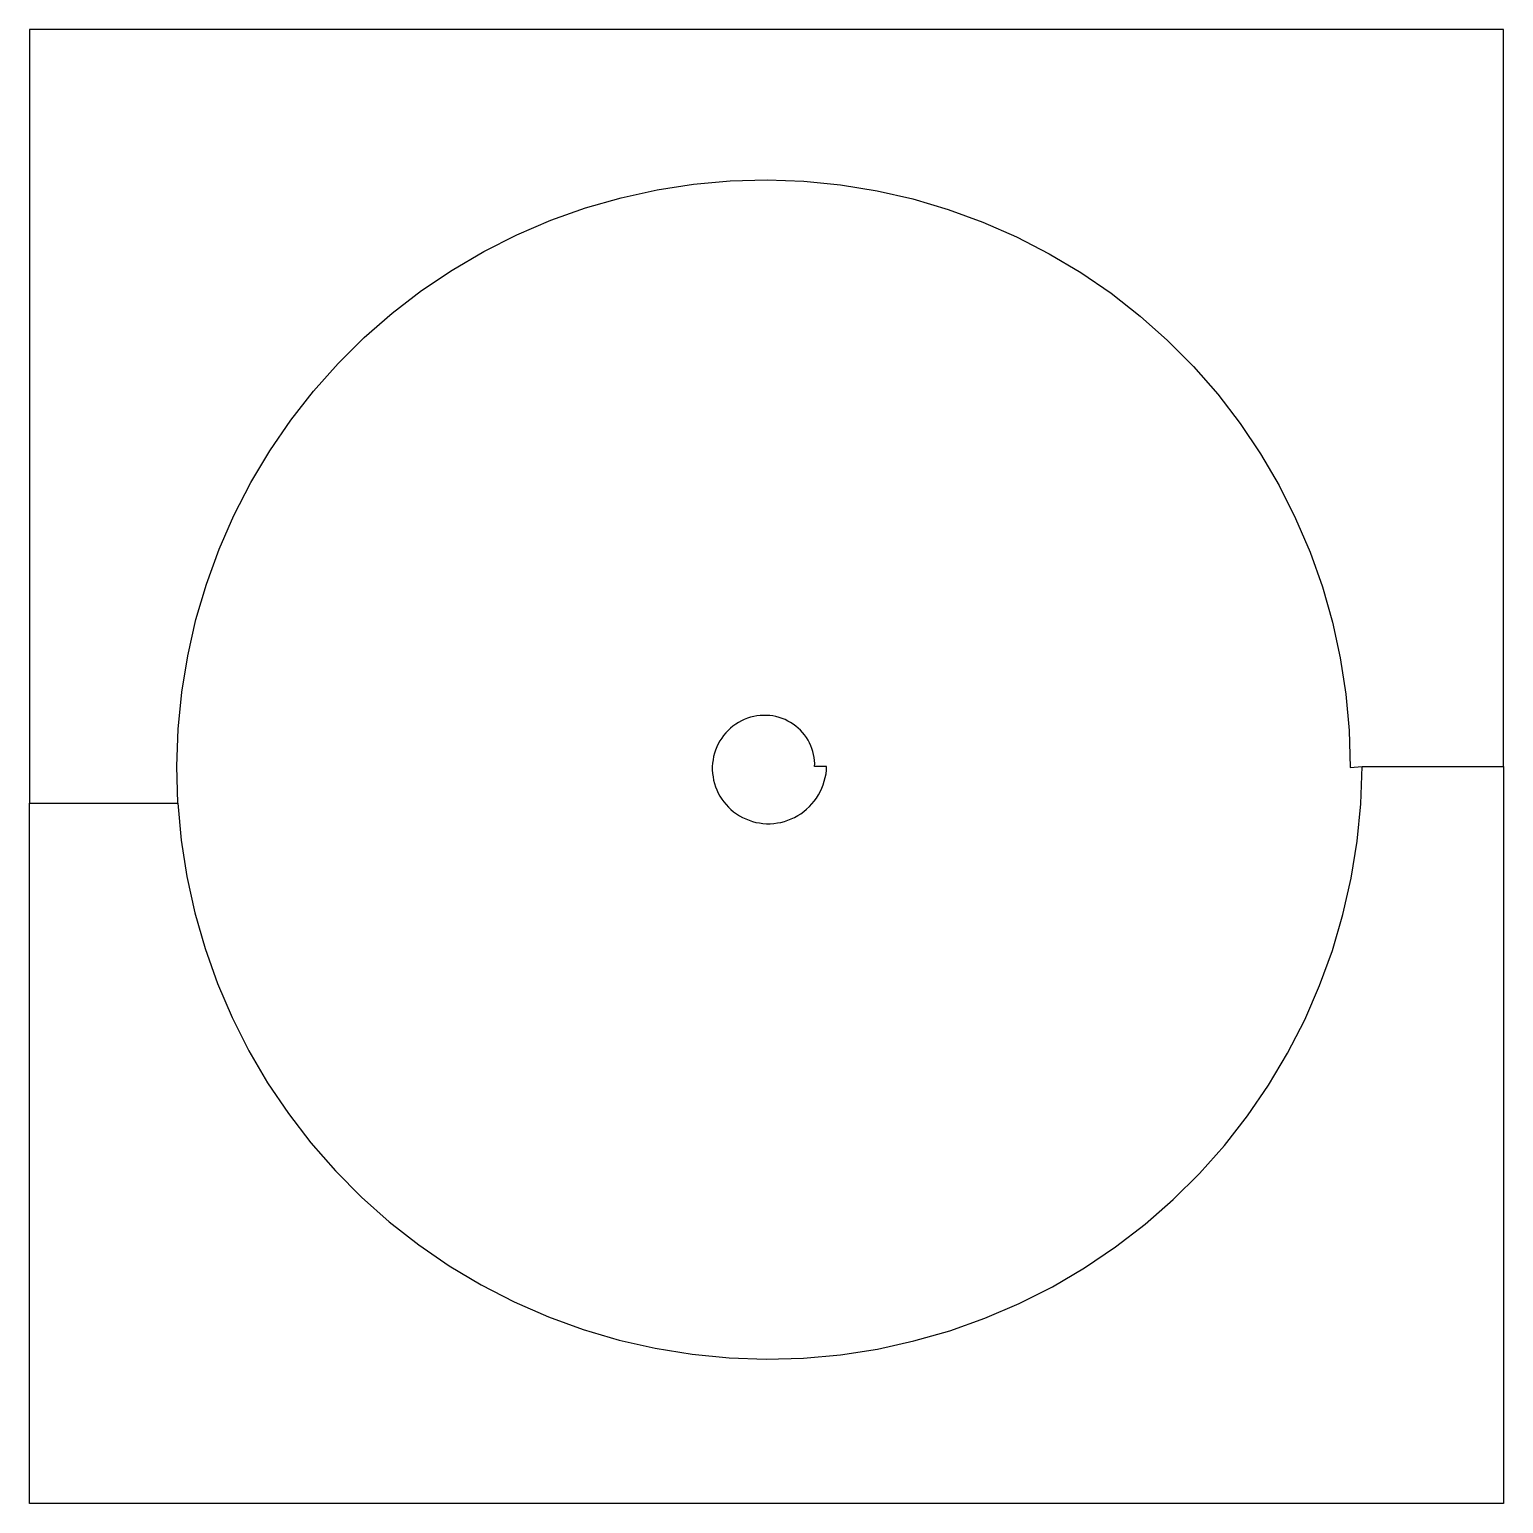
# Model space of a CAD drawing. Header units: inches. Extents: x -62 to 61, y -59 to 64.
import ezdxf

# ---------------------------------------------------------------- set-up
doc = ezdxf.new("R2010")
doc.units = ezdxf.units.IN
doc.header["$MEASUREMENT"] = 0
doc.layers.add('2', color=7, linetype='Continuous')

msp = doc.modelspace()

# ---------------------------------------------------------------- linework, layer by layer
at = {"layer": '2', "color": 7}
for points in [[(48.82, 2.49, 0), (60.57, 2.49, 0), (60.57, 63.74, 0), (-61.93, 63.74, 0), (-61.93, -0.55, 0), (-49.59, -0.55, 0), (-49.59, -0.55, 0), (-49.68, 2.53, 0), (-49.57, 5.6, 0), (-49.26, 8.67, 0), (-48.77, 11.7, 0), (-48.09, 14.7, 0), (-47.22, 17.65, 0), (-46.16, 20.54, 0), (-44.93, 23.36, 0), (-43.53, 26.09, 0), (-41.95, 28.73, 0), (-40.21, 31.27, 0), (-38.32, 33.69, 0), (-36.28, 35.98, 0), (-34.1, 38.15, 0), (-31.79, 40.17, 0), (-29.35, 42.04, 0), (-26.81, 43.75, 0), (-24.16, 45.3, 0), (-21.42, 46.68, 0), (-18.6, 47.89, 0), (-15.71, 48.92, 0), (-12.76, 49.76, 0), (-9.77, 50.42, 0), (-6.74, 50.88, 0), (-3.69, 51.16, 0), (-0.62, 51.24, 0), (2.44, 51.13, 0), (5.48, 50.83, 0), (8.51, 50.34, 0), (11.49, 49.66, 0), (14.43, 48.79, 0), (17.3, 47.74, 0), (20.1, 46.51, 0), (22.82, 45.11, 0), (25.45, 43.55, 0), (27.97, 41.82, 0), (30.37, 39.93, 0), (32.66, 37.9, 0), (34.81, 35.73, 0), (36.82, 33.43, 0), (38.68, 31.01, 0), (40.38, 28.48, 0), (41.93, 25.84, 0), (43.3, 23.11, 0), (44.5, 20.31, 0), (45.52, 17.43, 0), (46.36, 14.5, 0), (47.01, 11.52, 0), (47.47, 8.51, 0), (47.74, 5.47, 0), (47.82, 2.42, 0), (48.82, 2.49, 0)], [(3.32, 2.49, 0), (3.33, 2.74, 0), (3.31, 3, 0), (3.28, 3.25, 0), (3.24, 3.5, 0), (3.18, 3.74, 0), (3.1, 3.99, 0), (3.01, 4.22, 0), (2.9, 4.46, 0), (2.78, 4.68, 0), (2.64, 4.9, 0), (2.49, 5.11, 0), (2.33, 5.31, 0), (2.15, 5.5, 0), (1.96, 5.68, 0), (1.76, 5.85, 0), (1.55, 6, 0), (1.33, 6.15, 0), (1.1, 6.27, 0), (0.87, 6.39, 0), (0.62, 6.49, 0), (0.37, 6.57, 0), (0.11, 6.64, 0), (-0.15, 6.69, 0), (-0.41, 6.72, 0), (-0.68, 6.74, 0), (-0.94, 6.74, 0), (-1.21, 6.73, 0), (-1.48, 6.7, 0), (-1.74, 6.65, 0), (-2.01, 6.58, 0), (-2.26, 6.5, 0), (-2.52, 6.4, 0), (-2.76, 6.29, 0), (-3, 6.15, 0), (-3.23, 6.01, 0), (-3.46, 5.85, 0), (-3.67, 5.68, 0), (-3.87, 5.49, 0), (-4.06, 5.29, 0), (-4.24, 5.08, 0), (-4.4, 4.85, 0), (-4.55, 4.62, 0), (-4.69, 4.38, 0), (-4.8, 4.12, 0), (-4.91, 3.86, 0), (-5, 3.6, 0), (-5.07, 3.33, 0), (-5.12, 3.05, 0), (-5.16, 2.77, 0), (-5.18, 2.49, 0), (-5.18, 2.21, 0), (-5.16, 1.92, 0), (-5.12, 1.64, 0), (-5.07, 1.36, 0), (-5, 1.08, 0), (-4.91, 0.81, 0), (-4.81, 0.54, 0), (-4.69, 0.28, 0), (-4.55, 0.03, 0), (-4.39, -0.22, 0), (-4.23, -0.45, 0), (-4.04, -0.67, 0), (-3.84, -0.89, 0), (-3.63, -1.09, 0), (-3.41, -1.27, 0), (-3.17, -1.45, 0), (-2.92, -1.6, 0), (-2.66, -1.74, 0), (-2.4, -1.87, 0), (-2.12, -1.98, 0), (-1.84, -2.07, 0), (-1.56, -2.15, 0), (-1.26, -2.2, 0), (-0.97, -2.24, 0), (-0.67, -2.26, 0), (-0.37, -2.26, 0), (-0.07, -2.24, 0), (0.23, -2.2, 0), (0.52, -2.15, 0), (0.81, -2.07, 0), (1.1, -1.98, 0), (1.38, -1.87, 0), (1.66, -1.74, 0), (1.92, -1.59, 0), (2.18, -1.43, 0), (2.43, -1.25, 0), (2.66, -1.05, 0), (2.89, -0.84, 0), (3.1, -0.62, 0), (3.29, -0.38, 0), (3.47, -0.13, 0), (3.64, 0.13, 0), (3.79, 0.4, 0), (3.92, 0.68, 0), (4.03, 0.97, 0), (4.13, 1.26, 0), (4.21, 1.57, 0), (4.27, 1.87, 0), (4.31, 2.19, 0), (4.32, 2.5, 0), (3.32, 2.49, 0)], [(48.82, 2.49, 0), (60.57, 2.49, 0), (60.57, -58.76, 0), (-61.93, -58.76, 0), (-61.93, -0.55, 0), (-49.59, -0.55, 0), (-49.31, -3.62, 0), (-48.84, -6.66, 0), (-48.18, -9.67, 0), (-47.33, -12.64, 0), (-46.3, -15.54, 0), (-45.09, -18.37, 0), (-43.7, -21.13, 0), (-42.14, -23.79, 0), (-40.41, -26.35, 0), (-38.53, -28.79, 0), (-36.5, -31.11, 0), (-34.33, -33.31, 0), (-32.02, -35.36, 0), (-29.58, -37.26, 0), (-27.04, -39, 0), (-24.38, -40.59, 0), (-21.64, -42, 0), (-18.8, -43.24, 0), (-15.9, -44.29, 0), (-12.93, -45.17, 0), (-9.92, -45.85, 0), (-6.86, -46.35, 0), (-3.79, -46.65, 0), (-0.69, -46.76, 0), (2.4, -46.67, 0), (5.48, -46.39, 0), (8.54, -45.92, 0), (11.57, -45.25, 0), (14.55, -44.4, 0), (17.46, -43.36, 0), (20.31, -42.14, 0), (23.08, -40.74, 0), (25.75, -39.17, 0), (28.32, -37.44, 0), (30.78, -35.55, 0), (33.11, -33.5, 0), (35.32, -31.32, 0), (37.38, -29, 0), (39.29, -26.55, 0), (41.04, -23.99, 0), (42.63, -21.32, 0), (44.05, -18.56, 0), (45.29, -15.71, 0), (46.35, -12.79, 0), (47.23, -9.81, 0), (47.92, -6.78, 0), (48.41, -3.71, 0), (48.72, -0.62, 0), (48.82, 2.49, 0)]]:
    msp.add_polyline3d(points, dxfattribs=at)

doc.saveas('drawing.dxf')
